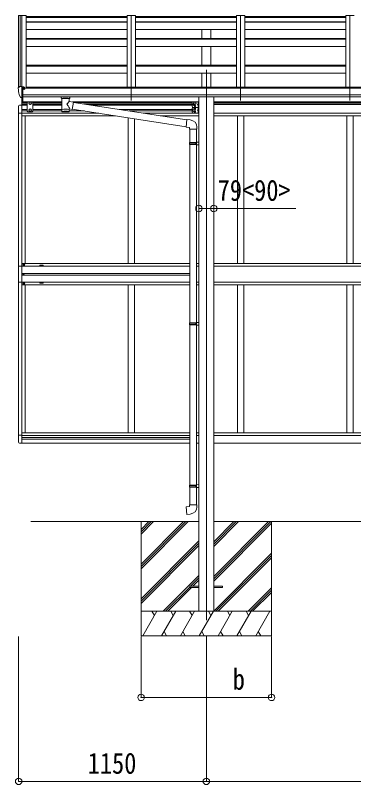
# Model space of a CAD drawing. Units: millimetres at full size, sheet at 1:40; details may follow other scales. Extents: x -11181 to 11305, y -7804 to 7716.
# Drawn here: x -770 to 1302, y -2685 to 2033 of the extents above; entities that cross this region are included whole.
import ezdxf
from ezdxf.enums import TextEntityAlignment as Align

# ---------------------------------------------------------------- set-up
doc = ezdxf.new("R2010")
doc.units = ezdxf.units.MM
doc.header["$LTSCALE"] = 40
doc.header["$PDMODE"] = 32
doc.header["$PDSIZE"] = 40
for name, color, linetype, lineweight in [('0-0_0', 7, 'Continuous', 9), ('0-1_本体', 4, 'Continuous', 9), ('0-2_部品', 7, 'Continuous', 9), ('0-8_PARTS2', 2, 'Continuous', 9), ('0-A_寸法', 6, 'Continuous', 9), ('1-1_GLASS', 4, 'Continuous', 9), ('1-2_GLASS_SEAL', 7, 'Continuous', 9)]:
    doc.layers.add(name, color=color, linetype=linetype, lineweight=lineweight)
doc.styles.add('ＭＳ ゴシック', font='')
doc.styles.get('ＭＳ ゴシック').set_extended_font_data('MS Gothic')

msp = doc.modelspace()

# ---------------------------------------------------------------- linework, layer by layer
at = {"layer": '0-0_0'}
for p, q in [((-676.11, -1071.97), (354.69, -1071.97)), ((-0.11, -1071.97), (-0.11, -1771.97)), ((-0.11, -1332.69), (260.62, -1071.97)), ((-0.11, -1346.83), (274.76, -1071.97)), ((-0.11, -1360.98), (288.9, -1071.97)), ((-0.11, -1148.85), (76.77, -1071.97)), ((-0.11, -1134.7), (62.63, -1071.97)), ((-0.11, -1120.56), (48.48, -1071.97)), ((445.09, -1407.99), (781.12, -1071.97)), ((445.09, -1422.13), (795.26, -1071.97)), ((445.09, -1224.15), (597.27, -1071.97)), ((445.09, -1210), (583.13, -1071.97)), ((445.09, -1195.86), (568.98, -1071.97)), ((445.09, -1071.97), (3454.69, -1071.97)), ((445.09, -1436.28), (799.89, -1081.48)), ((799.89, -1071.97), (799.89, -1771.97)), ((-0.11, -1544.82), (354.69, -1190.03)), ((-0.11, -1558.97), (354.69, -1204.17)), ((-0.11, -1573.11), (354.69, -1218.31)), ((445.09, -1620.12), (799.89, -1265.33)), ((457.39, -1621.97), (799.89, -1279.47)), ((471.53, -1621.97), (799.89, -1293.61)), ((134.88, -1621.97), (354.69, -1402.16)), ((303.53, -1467.46), (354.69, -1416.3)), ((317.67, -1467.46), (354.69, -1430.44)), ((149.02, -1621.97), (299.89, -1471.1)), ((163.16, -1621.97), (308.67, -1476.46)), ((655.38, -1621.97), (799.89, -1477.46)), ((669.52, -1621.97), (799.89, -1491.6)), ((683.66, -1621.97), (799.89, -1505.74)), ((799.89, -1621.97), (-0.11, -1621.97)), ((10.18, -1771.97), (96.78, -1621.97)), ((81.78, -1647.95), (66.78, -1621.97)), ((125.65, -1771.97), (212.25, -1621.97)), ((197.25, -1647.95), (182.25, -1621.97)), ((241.12, -1771.97), (327.72, -1621.97)), ((312.72, -1647.95), (297.72, -1621.97)), ((356.59, -1771.97), (443.19, -1621.97)), ((428.19, -1647.95), (413.19, -1621.96)), ((472.06, -1771.97), (558.66, -1621.97)), ((543.66, -1647.95), (528.66, -1621.97)), ((587.53, -1771.97), (674.13, -1621.97)), ((644.13, -1621.97), (659.13, -1647.95)), ((703, -1771.97), (789.6, -1621.97)), ((-0.11, -1771.97), (799.89, -1771.97)), ((140.64, -1745.99), (155.64, -1771.97)), ((256.11, -1745.99), (271.11, -1771.97)), ((371.58, -1745.99), (386.58, -1771.97)), ((487.05, -1745.99), (502.05, -1771.97)), ((602.52, -1745.99), (617.52, -1771.97)), ((718, -1745.99), (732.99, -1771.97))]:
    msp.add_line(p, q, dxfattribs=at)
at = {"layer": '0-1_本体'}
for p, q in [((-750.11, 2031.94), (-750.12, 1590.88)), ((-749.17, 2032.82), (-741.33, 2033.23)), ((-741.11, 2033.15), (-741.11, 1597.42)), ((-741.04, 2033.04), (-740.41, 2031.42)), ((-705.11, 2033.24), (-705.11, 1587.24)), ((-85.11, 2033.24), (-85.11, 1593.95)), ((-35.11, 2033.24), (-85.11, 2033.24)), ((-35.11, 2033.24), (-35.11, 1593.95)), ((584.89, 2033.24), (584.89, 1593.95)), ((634.89, 2033.24), (584.89, 2033.24)), ((634.89, 2033.24), (634.89, 1593.95)), ((1254.89, 2033.24), (1254.89, 1593.95)), ((1304.89, 2033.24), (1254.89, 2033.24)), ((-85.31, 2027.17), (-705.31, 2027.17)), ((-705.11, 2020.24), (-85.11, 2020.24)), ((-705.11, 1993.53), (-85.11, 1993.53)), ((-705.11, 1990.95), (-85.11, 1990.95)), ((-35.11, 2020.24), (584.89, 2020.24)), ((-35.11, 1993.53), (584.89, 1993.53)), ((-35.11, 1990.95), (584.89, 1990.95)), ((634.89, 2020.24), (1254.89, 2020.24)), ((634.89, 1993.53), (1254.89, 1993.53)), ((634.89, 1990.95), (1254.89, 1990.95)), ((-705.11, 1946.21), (-85.11, 1946.21)), ((-35.11, 1946.21), (584.89, 1946.21)), ((372.39, 1892.48), (372.39, 1946.21)), ((427.39, 1892.48), (427.39, 1946.21)), ((634.89, 1946.21), (1254.89, 1946.21)), ((-705.11, 1892.48), (-85.11, 1892.48)), ((-35.11, 1892.48), (584.89, 1892.48)), ((634.89, 1892.48), (1254.89, 1892.48)), ((-705.11, 1886.91), (-85.11, 1886.91)), ((-705.11, 1842.91), (-85.11, 1842.91)), ((-35.11, 1886.91), (584.89, 1886.91)), ((-35.11, 1842.91), (584.89, 1842.91)), ((372.39, 1728.83), (372.39, 1842.91)), ((427.39, 1728.83), (427.39, 1842.91)), ((634.89, 1886.91), (1254.89, 1886.91)), ((634.89, 1842.91), (1254.89, 1842.91)), ((-705.11, 1728.83), (-85.11, 1728.83)), ((-705.11, 1722.03), (-85.11, 1722.03)), ((-35.11, 1728.83), (584.89, 1728.83)), ((-35.11, 1722.03), (584.89, 1722.03)), ((634.89, 1728.83), (1254.89, 1728.83)), ((634.89, 1722.03), (1254.89, 1722.03)), ((-705.11, 1678.48), (-85.11, 1678.48)), ((-35.11, 1678.48), (584.89, 1678.48)), ((372.39, 1593.95), (372.39, 1678.48)), ((427.39, 1593.95), (427.39, 1678.48)), ((634.89, 1678.48), (1254.89, 1678.48)), ((4623.39, 1587.24), (-723.61, 1587.24)), ((-700.11, 1587.24), (-700.11, 1593.95)), ((4599.89, 1593.95), (-700.11, 1593.95)), ((-723.61, 1546.02), (4623.39, 1546.02)), ((4623.39, 1534.17), (-723.61, 1534.25)), ((354.69, 1534.08), (354.69, -1621.99)), ((445.09, 1534.08), (445.09, -1621.99))]:
    msp.add_line(p, q, dxfattribs=at)
msp.add_lwpolyline([(-740.41, 1597.42), (-740.41, 2033.24), (-705.11, 2033.24)], dxfattribs=at)
msp.add_circle((-716.14, 1582.51), 3, dxfattribs=at)
for centre, radius, start, end in [((-749.11, 2031.82), 1, 93, 173.32986), ((-741.32, 2032.93), 0.301, 21.06327, 92.86679)]:
    msp.add_arc(centre, radius, start, end, dxfattribs=at)
at = {"layer": '0-2_部品'}
for p, q in [((584.69, 2027.17), (-35.31, 2027.17)), ((1254.69, 2027.17), (634.69, 2027.17)), ((-752.31, 1588.06), (-752.31, 1587.43)), ((-745.4, 1596.87), (-749.47, 1591.06)), ((-730.31, 1528.94), (-730.31, 1597.43)), ((-728.81, 1596.52), (-730.31, 1596.52)), ((-723.81, 1587.7), (-730.31, 1588.1)), ((-728.81, 1596.52), (-728.81, 1590.35)), ((-719.14, 1595.02), (-728.81, 1595.74)), ((-728.81, 1592.75), (-714.81, 1592.69)), ((-719.34, 1582.52), (-718.81, 1582.52)), ((-718.81, 1582.52), (-718.51, 1582.52)), ((-718.31, 1592.71), (-718.31, 1594.6)), ((-713.81, 1591.58), (-713.81, 1587.25)), ((-737.94, 1530.75), (-747.68, 1546.13)), ((-731.81, 1529.03), (-735.52, 1529.25)), ((-731.81, 1529.03), (-730.31, 1528.94)), ((-730.31, 1531.13), (-729.81, 1531.13)), ((-729.81, 1531.13), (-729.31, 1532.13)), ((-723.81, 1532.13), (-729.31, 1532.13)), ((-489.82, 1527.93), (-489.82, 1534.05)), ((-485.72, 1523.43), (-485.73, 1443.14)), ((-439.92, 1505.86), (-439.92, 1523.44)), ((-435.82, 1527.93), (-435.82, 1534.05)), ((-414.69, 1501.95), (-439.92, 1505.86)), ((-414.69, 1501.95), (-421.71, 1456.69)), ((280.42, 1392.05), (-415.01, 1499.93)), ((-439.9, 1443.14), (-439.92, 1459.77)), ((-439.92, 1459.51), (-421.71, 1456.69)), ((276.75, 1350.11), (-421.44, 1458.43)), ((301.41, 1391.99), (280.57, 1393.81)), ((296.49, 1336.24), (342.49, 1336.24)), ((298.49, 1336.24), (298.49, 1253.58)), ((340.49, 1336.24), (340.49, 1256.14)), ((342.49, 1336.24), (342.49, 1347.16)), ((296.49, 1251.58), (297.49, 1253.58)), ((296.49, 1251.58), (340.49, 1251.58)), ((296.49, 1251.58), (296.49, 1243.58)), ((296.49, 1243.58), (340.49, 1243.58)), ((296.49, 1243.58), (297.49, 1241.58)), ((297.49, 1253.58), (340.49, 1253.58)), ((297.49, 1241.58), (340.49, 1241.58)), ((298.49, 1241.58), (298.49, 147.4)), ((336.01, 1251.58), (335.58, 1253.58)), ((338.49, 1256.08), (354.49, 1256.55)), ((338.49, 1254.08), (338.49, 1256.08)), ((338.49, 1254.08), (340.49, 1254.08)), ((338.49, 1239.08), (338.49, 1241.08)), ((338.49, 1239.08), (354.49, 1238.61)), ((340.49, 1239.03), (340.49, 149.95)), ((354.49, 1256.55), (354.49, 1238.61)), ((296.49, 145.4), (297.49, 147.4)), ((296.49, 145.4), (340.49, 145.4)), ((296.49, 145.4), (296.49, 137.4)), ((297.49, 147.4), (340.49, 147.4)), ((336.01, 145.4), (335.58, 147.4)), ((338.49, 149.9), (354.49, 150.37)), ((338.49, 147.9), (338.49, 149.9)), ((338.49, 147.9), (340.49, 147.9)), ((354.49, 150.37), (354.49, 132.43)), ((296.49, 137.4), (340.49, 137.4)), ((296.49, 137.4), (297.49, 135.4)), ((297.49, 135.4), (340.49, 135.4)), ((298.49, 135.4), (298.49, -847.76)), ((338.49, 132.9), (338.49, 134.9)), ((338.49, 132.9), (354.49, 132.43)), ((340.49, 132.84), (340.49, -845.2)), ((296.49, -849.76), (297.49, -847.76)), ((297.49, -847.76), (340.49, -847.76)), ((336.01, -849.76), (335.58, -847.76)), ((338.49, -845.26), (354.49, -844.79)), ((338.49, -847.26), (338.49, -845.26)), ((338.49, -847.26), (340.49, -847.26)), ((354.49, -844.79), (354.49, -862.73)), ((296.49, -849.76), (340.49, -849.76)), ((296.49, -849.76), (296.49, -857.76)), ((296.49, -857.76), (340.49, -857.76)), ((296.49, -857.76), (297.49, -859.76)), ((297.49, -859.76), (340.49, -859.76)), ((298.49, -859.76), (298.49, -969.76)), ((338.49, -862.26), (338.49, -860.26)), ((338.49, -862.26), (354.49, -862.73)), ((340.49, -862.32), (340.49, -969.76)), ((296.49, -969.76), (342.49, -969.76)), ((296.49, -979.76), (296.49, -969.76)), ((342.49, -969.76), (342.49, -980.68))]:
    msp.add_line(p, q, dxfattribs=at)
at = {"layer": '0-2_部品', "color": 4}
for p, q in [((299.69, -1467.46), (299.69, -1476.46)), ((299.69, -1467.46), (354.69, -1467.46)), ((299.69, -1476.46), (354.69, -1476.46)), ((444.69, -1467.46), (499.69, -1467.46)), ((444.69, -1476.46), (499.69, -1476.46)), ((499.69, -1467.46), (499.69, -1476.46))]:
    msp.add_line(p, q, dxfattribs=at)
at = {"layer": '0-2_部品'}
for points in [[(-730.31, 1597.43), (-742.31, 1597.43), (-744.65, 1597.29)], [(-723.81, 1532.13), (-723.81, 1590.35), (-728.81, 1590.35)], [(-719.14, 1595.02), (-718.97, 1595), (-718.81, 1594.97), (-718.67, 1594.93), (-718.55, 1594.88), (-718.45, 1594.82), (-718.37, 1594.75), (-718.33, 1594.68), (-718.31, 1594.6)], [(-718.51, 1583.71), (-718.51, 1582.52), (-713.81, 1582.52)], [(-713.81, 1584.14), (-713.81, 1582.52), (-713.34, 1582.52)], [(-730.31, 1542.82), (-727.15, 1543.23), (-723.81, 1543.66)], [(-489.78, 1527.87), (-489.8, 1528.23), (-489.55, 1529.19), (-489.03, 1530.07), (-488.23, 1530.91), (-487.12, 1531.71), (-485.72, 1532.43)], [(-489.78, 1527.99), (-489.8, 1527.63), (-489.55, 1526.67), (-489.03, 1525.79), (-488.23, 1524.95), (-487.12, 1524.15), (-485.72, 1523.43)], [(-439.92, 1532.42), (-439.68, 1532.32), (-438.33, 1531.59), (-437.21, 1530.74), (-436.46, 1529.88), (-436, 1528.98), (-435.83, 1528.09)], [(-439.92, 1523.44), (-439.68, 1523.53), (-438.33, 1524.27), (-437.21, 1525.12), (-436.46, 1525.98), (-436, 1526.88), (-435.83, 1527.77)], [(280.57, 1393.81), (276.56, 1347.99), (296.49, 1346.24), (296.49, 1336.24)], [(336.01, 1251.58), (336.01, 1243.58), (335.58, 1241.58)], [(338.49, 1241.08), (340.49, 1241.08), (340.49, 1254.08)], [(336.01, 145.4), (336.01, 137.4), (335.58, 135.4)], [(338.49, 134.9), (340.49, 134.9), (340.49, 147.9)], [(338.49, -860.26), (340.49, -860.26), (340.49, -847.26)], [(336.01, -849.76), (336.01, -857.76), (335.58, -859.76)], [(301.41, -1025.51), (280.57, -1027.33), (276.56, -981.51), (296.49, -979.76)]]:
    msp.add_lwpolyline(points, dxfattribs=at)
for centre, radius, start, end in [((-749.31, 1588.06), 3, 93, 180), ((-559.82, 1587.44), 192.49, 180.0008, 192.1233), ((-744.58, 1596.29), 1, 93.5, 145), ((-716.31, 1582.52), 2.5, 151.64236, 180), ((-716.31, 1582.52), 2.5, 0, 151.64236), ((-745.08, 1547.63), 3, 191.83348, 210), ((-735.34, 1532.25), 3, 210, 266.5), ((-472.75, 1482.71), 51.38, 92.46126, 104.61963), ((-452.86, 1482.71), 51.38, 75.38037, 87.53874), ((297.49, 1347.16), 45, 0, 85), ((297.49, -980.68), 45, 275, 0)]:
    msp.add_arc(centre, radius, start, end, dxfattribs=at)
for centre, major_axis, ratio, start_param, end_param in [((-714.81, 1591.59), (-0.02, 1.1), 0.906239, 4.6917496, 6.2625459), ((-462.82, 1522.24), (-22.91, -0.42), 0.072511, 4.711586, 6.2823824), ((-462.79, 1523.87), (-22.91, -0.42), 0.072511, 4.711586, 6.2823824), ((-462.84, 1523.86), (22.92, -0.42), 0.07247, 0.0008089, 1.5716053), ((-462.84, 1522.24), (22.92, -0.42), 0.07247, 0.0008089, 1.5716053), ((-451.82, 1527.93), (16, 0), 0.361356, 0, 0.0194874), ((-451.82, 1527.93), (16, 0), 0.361356, 6.2636979, 6.2831853), ((-462.82, 1486.31), (-22.81, 26.62), 0.234429, 3.1563334, 4.5976381), ((-460.26, 1483.66), (20.32, 22.25), 0.045535, 4.9756507, 6.2441899), ((-462.82, 1443.14), (22.92, 0), 0.101955, 6.2829723, 9.4248207), ((-462.82, 1443.14), (22.92, 0), 0.101955, 3.1415499, 6.2833984), ((-462.82, 1455.58), (22.91, 0), 0.122865, 6.2831853, 9.424778)]:
    msp.add_ellipse(centre, major_axis=major_axis, ratio=ratio, start_param=start_param, end_param=end_param, dxfattribs=at)
at = {"layer": '0-8_PARTS2'}
for p, q in [((-730.11, 2030.11), (-730.11, 1510.83)), ((-60.11, 2030.11), (-60.11, 1510.83)), ((609.89, 2030.11), (609.89, 1510.83)), ((1279.89, 2030.11), (1279.89, 1510.83)), ((399.89, 1699.63), (399.89, -1675.6))]:
    msp.add_line(p, q, dxfattribs=at)
at = {"layer": '0-A_寸法'}
for p, q in [((354.69, 849.29), (445.09, 849.29)), ((445.09, 849.29), (949.23, 849.29)), ((-750.11, -2664.84), (-750.11, -1775.45)), ((-0.11, -2149.86), (-0.11, -1775.45)), ((399.89, -2664.84), (399.89, -1775.45)), ((799.89, -2149.86), (799.89, -1775.45)), ((-0.11, -2149.86), (799.89, -2149.86)), ((-750.11, -2664.84), (399.89, -2664.84)), ((399.89, -2664.84), (3499.89, -2664.84))]:
    msp.add_line(p, q, dxfattribs=at)
for p in [(354.69, 849.29), (445.09, 849.29), (-0.11, -2149.86), (799.89, -2149.86), (-750.11, -2664.84), (399.89, -2664.84)]:
    msp.add_point(p, dxfattribs=at)
at = {"layer": '1-1_GLASS'}
for p, q in [((-730.11, 1502.92), (-694.61, 1502.92)), ((-730.11, 1499.42), (-697.61, 1499.42)), ((-730.11, 1490.42), (-697.61, 1490.42)), ((-730.11, 1486.92), (-697.61, 1486.92)), ((-730.11, 1482.62), (-730.11, 445.42)), ((-697.61, 1481.92), (-730.11, 1481.92)), ((-665.61, 1502.92), (-485.52, 1502.92)), ((-662.61, 1499.42), (-485.52, 1499.42)), ((-662.61, 1490.42), (-485.52, 1490.42)), ((-662.61, 1486.92), (-485.52, 1486.92)), ((-485.52, 1481.92), (-662.61, 1481.92)), ((-419.85, 1502.92), (314.69, 1502.92)), ((-410.59, 1499.42), (312.71, 1499.42)), ((-352.58, 1490.42), (312.69, 1490.42)), ((-330.01, 1486.92), (312.69, 1486.92)), ((31.96, 1481.92), (-297.79, 1481.92)), ((312.69, 1481.92), (31.96, 1481.92)), ((445.09, 1502.92), (3454.69, 1502.92)), ((445.09, 1499.42), (3454.69, 1499.42)), ((445.09, 1490.42), (3454.69, 1490.42)), ((445.09, 1486.92), (3454.69, 1486.92)), ((-750.11, 1433.22), (-750.11, 494.62)), ((-730.11, 1455.92), (-697.61, 1455.92)), ((-730.11, 1446.92), (-697.61, 1446.92)), ((-259.13, 1433.42), (-730.11, 1433.42)), ((-155.99, 1417.42), (-730.11, 1417.42)), ((-710.11, 1417.42), (-710.11, 510.42)), ((-662.61, 1455.92), (-485.53, 1455.92)), ((-662.61, 1446.92), (-485.53, 1446.92)), ((-439.7, 1446.92), (-346.15, 1446.92)), ((-131.32, 1455.92), (312.69, 1455.92)), ((-73.31, 1446.92), (312.69, 1446.92)), ((13.71, 1433.42), (354.69, 1433.42)), ((354.69, 1417.42), (116.85, 1417.42)), ((445.09, 1433.42), (3454.69, 1433.42)), ((445.09, 1417.42), (3454.69, 1417.42)), ((589.89, 1417.42), (589.89, 510.42)), ((629.89, 1417.42), (629.89, 510.42)), ((1259.89, 1417.42), (1259.89, 510.42)), ((1299.89, 1417.42), (1299.89, 510.42)), ((-80.11, 1405.48), (-80.11, 510.42)), ((-40.11, 1399.27), (-40.11, 510.42)), ((-730.11, 510.42), (298.69, 510.42)), ((-730.11, 494.42), (298.69, 494.42)), ((341.09, 510.42), (355.09, 510.42)), ((341.09, 494.42), (355.09, 494.42)), ((445.09, 510.42), (3454.69, 510.42)), ((445.09, 494.42), (3454.69, 494.42)), ((-730.11, 449.87), (298.69, 449.87)), ((-730.11, 445.42), (-730.11, -591.58)), ((298.69, 440.87), (-730.11, 440.87)), ((-750.11, 396.22), (-750.11, -542.38)), ((-730.11, 396.42), (298.69, 396.42)), ((298.69, 380.42), (-730.11, 380.42)), ((-710.11, 380.42), (-710.11, -526.58)), ((-80.11, -526.58), (-80.11, 380.66)), ((341.09, 396.42), (355.09, 396.42)), ((341.09, 380.42), (355.09, 380.42)), ((445.09, 396.42), (3454.69, 396.42)), ((445.09, 380.42), (3454.69, 380.42)), ((589.89, -526.58), (589.89, 380.42)), ((629.89, -526.58), (629.89, 380.42)), ((1259.89, 380.42), (1259.89, -526.58)), ((1299.89, 380.42), (1299.89, -526.58)), ((-40.11, -526.58), (-40.11, 377.16)), ((-730.11, -526.58), (298.69, -526.58)), ((-730.11, -542.58), (296.69, -542.58)), ((-730.11, -556.08), (298.69, -556.08)), ((-730.11, -565.08), (298.69, -565.08)), ((340.89, -526.58), (354.89, -526.58)), ((340.89, -542.58), (354.89, -542.58)), ((445.09, -526.58), (3454.69, -526.58)), ((445.09, -542.58), (3454.69, -542.58)), ((-730.11, -591.08), (298.69, -591.08)), ((340.89, -591.08), (354.89, -591.08)), ((445.09, -591.08), (3454.69, -591.08))]:
    msp.add_line(p, q, dxfattribs=at)
for points in [[(-600.11, 496.92), (-620.11, 496.92), (-620.11, 501.92), (-600.11, 501.92)], [(-600.11, 394.92), (-620.11, 394.92), (-620.11, 389.92), (-600.11, 389.92)]]:
    msp.add_lwpolyline(points, close=True, dxfattribs=at)
at = {"layer": '1-2_GLASS_SEAL'}
for p, q in [((-731.61, 1482.42), (-731.61, 1529.02)), ((-731.61, 1482.42), (-731.61, 1529.02)), ((-730.11, 1482.42), (-730.11, 1528.93)), ((-724.61, 1502.92), (-724.61, 1532.13)), ((-750.61, 1476.13), (-750.61, 1433.22)), ((-730.11, 1482.42), (-745.4, 1481.62)), ((-693.61, 1503.92), (-697.61, 1499.92)), ((-697.61, 1499.92), (-697.61, 1446.43)), ((-666.61, 1503.92), (-693.61, 1503.92)), ((-666.61, 1503.92), (-662.61, 1499.92)), ((-662.61, 1446.43), (-662.61, 1499.92)), ((312.69, 1498.92), (312.69, 1473.92)), ((312.69, 1463.92), (312.69, 1438.92)), ((317.69, 1503.92), (354.69, 1503.92)), ((317.69, 1468.92), (354.69, 1468.92)), ((317.69, 1468.92), (354.69, 1468.92)), ((352.19, 1486.42), (345.19, 1486.42)), ((351.69, 1499.42), (350.88, 1499.28)), ((351.69, 1491.42), (350.88, 1491.57)), ((351.69, 1481.42), (350.88, 1481.28)), ((351.69, 1473.42), (350.88, 1473.57)), ((351.69, 1464.42), (350.88, 1464.28)), ((351.69, 1491.42), (352.19, 1491.51)), ((351.69, 1473.42), (352.19, 1473.51)), ((352.19, 1503.92), (352.19, 1468.92)), ((352.19, 1468.92), (352.19, 1433.92)), ((354.69, 1503.92), (354.69, 1468.92)), ((354.69, 1468.92), (354.69, 1433.92)), ((-730.11, 1433.22), (-750.61, 1433.22)), ((-693.61, 1442.43), (-697.61, 1446.43)), ((-666.61, 1442.43), (-693.61, 1442.43)), ((-680.11, 1458.93), (-686.61, 1455.18)), ((-686.61, 1455.18), (-686.61, 1447.67)), ((-686.61, 1447.67), (-680.11, 1443.92)), ((-673.61, 1455.18), (-680.11, 1458.93)), ((-680.11, 1443.92), (-673.61, 1447.67)), ((-673.61, 1447.67), (-673.61, 1455.18)), ((-666.61, 1442.43), (-662.61, 1446.43)), ((317.69, 1433.92), (354.69, 1433.92)), ((352.19, 1451.42), (345.19, 1451.42)), ((351.69, 1456.42), (350.88, 1456.57)), ((351.69, 1446.42), (350.88, 1446.28)), ((351.69, 1438.42), (350.88, 1438.57)), ((351.69, 1456.42), (352.19, 1456.51)), ((351.69, 1438.42), (352.19, 1438.51)), ((-720.61, 503.42), (-721.61, 503.42)), ((-717.61, 504.42), (-716.61, 504.42)), ((-721.34, 446.33), (-722.16, 446.33)), ((-718.88, 445.51), (-718.06, 445.51)), ((-720.61, 388.42), (-721.61, 388.42)), ((-717.61, 387.42), (-716.61, 387.42)), ((-730.11, -542.38), (-750.61, -542.38)), ((-750.61, -585.29), (-750.61, -542.38)), ((-730.11, -591.58), (-745.4, -590.78))]:
    msp.add_line(p, q, dxfattribs=at)
for points in [[(-686.61, 1498.68), (-680.11, 1502.43), (-673.61, 1498.68)], [(-673.61, 1498.68), (-673.61, 1491.17), (-680.11, 1487.42), (-686.61, 1491.17), (-686.61, 1498.68)], [(352.19, 1491.42), (345.19, 1486.42), (352.19, 1481.42)], [(352.57, 1495.42), (351.94, 1496.61), (349.71, 1497.72)], [(352.57, 1495.42), (351.94, 1494.24), (349.71, 1493.12)], [(352.57, 1477.42), (351.94, 1478.61), (349.71, 1479.72)], [(352.57, 1477.42), (351.94, 1476.24), (349.71, 1475.12)], [(352.57, 1460.42), (351.94, 1461.61), (349.71, 1462.72)], [(351.69, 1491.42), (351.69, 1499.42), (352.19, 1499.34), (352.19, 1491.51)], [(351.69, 1473.42), (351.69, 1481.42), (352.19, 1481.34), (352.19, 1473.51)], [(351.69, 1456.42), (351.69, 1464.42), (352.19, 1464.34), (352.19, 1456.51)], [(352.19, 1456.42), (345.19, 1451.42), (352.19, 1446.42)], [(352.57, 1460.42), (351.94, 1459.24), (349.71, 1458.12)], [(352.57, 1442.42), (351.94, 1443.61), (349.71, 1444.72)], [(352.57, 1442.42), (351.94, 1441.24), (349.71, 1440.12)], [(351.69, 1438.42), (351.69, 1446.42), (352.19, 1446.34), (352.19, 1438.51)], [(-730.11, 494.92), (-750.81, 494.92), (-750.81, 396.92), (-730.11, 396.92)], [(-721.61, 503.42), (-721.61, 504.42), (-720.61, 504.42)], [(-719.61, 505.42), (-719.61, 506.42), (-718.61, 506.42), (-718.61, 505.42)], [(-718.61, 502.42), (-718.61, 501.42), (-719.61, 501.42), (-719.61, 502.42)], [(-716.61, 504.42), (-716.61, 503.42), (-717.61, 503.42)], [(-722.16, 446.33), (-722.16, 445.51), (-721.34, 445.51)], [(-719.7, 447.15), (-719.7, 447.97), (-720.52, 447.97), (-720.52, 447.15)], [(-720.52, 444.69), (-720.52, 443.87), (-719.7, 443.87), (-719.7, 444.69)], [(-718.06, 445.51), (-718.06, 446.33), (-718.88, 446.33)], [(-721.61, 388.42), (-721.61, 387.42), (-720.61, 387.42)], [(-718.61, 389.42), (-718.61, 390.42), (-719.61, 390.42), (-719.61, 389.42)], [(-719.61, 386.42), (-719.61, 385.42), (-718.61, 385.42), (-718.61, 386.42)], [(-716.61, 387.42), (-716.61, 388.42), (-717.61, 388.42)]]:
    msp.add_lwpolyline(points, dxfattribs=at)
for points in [[(329.69, 1487.42), (336.19, 1491.17), (336.19, 1498.68), (329.69, 1502.43), (323.19, 1498.68), (323.19, 1491.17)], [(322.69, 1443.92), (329.19, 1447.67), (329.19, 1455.18), (322.69, 1458.93), (316.19, 1455.18), (316.19, 1447.67)]]:
    msp.add_lwpolyline(points, close=True, dxfattribs=at)
for centre, radius in [((-680.11, 1494.92), 8.5), ((-680.11, 1494.92), 7.5), ((-680.11, 1494.92), 6.5), ((329.69, 1494.92), 8.5), ((329.69, 1494.92), 7.5), ((329.69, 1494.92), 6.5), ((329.69, 1477.92), 4.25), ((-680.11, 1451.42), 8.5), ((-680.11, 1451.42), 7.5), ((-680.11, 1451.42), 6.5), ((322.69, 1451.42), 8.5), ((322.69, 1451.42), 7.5), ((322.69, 1451.42), 6.5), ((-719.11, 503.92), 5.9), ((-720.11, 445.92), 3.75), ((-719.11, 387.92), 5.9)]:
    msp.add_circle(centre, radius, dxfattribs=at)
for centre, radius, start, end in [((-745.11, 1476.13), 5.5, 93, 180), ((317.69, 1498.92), 5, 90, 180), ((317.69, 1473.92), 5, 180, 270), ((317.69, 1463.92), 5, 90, 180), ((322.69, 1486.42), 4.25, 94.76077, 6.29431), ((329.69, 1459.92), 4.25, 274.76077, 186.29431), ((355.79, 1495.42), 6.5, 147.94412, 212.05588), ((355.79, 1477.42), 6.5, 147.94412, 212.05588), ((355.79, 1460.42), 6.5, 147.94412, 212.05588), ((351.04, 1498.4), 0.9, 100, 147.94412), ((351.04, 1492.45), 0.9, 212.05588, 260), ((351.04, 1480.4), 0.9, 100, 147.94412), ((351.04, 1474.45), 0.9, 212.05588, 260), ((351.04, 1463.4), 0.9, 100, 147.94412), ((317.69, 1438.92), 5, 180, 270), ((329.69, 1442.92), 4.25, 173.70569, 85.23923), ((355.79, 1442.42), 6.5, 147.94412, 212.05588), ((351.04, 1457.45), 0.9, 212.05588, 260), ((351.04, 1445.4), 0.9, 100, 147.94412), ((351.04, 1439.45), 0.9, 212.05588, 260), ((-720.61, 505.42), 1, 270, 0), ((-720.61, 502.42), 1, 0, 90), ((-717.61, 505.42), 1, 180, 270), ((-717.61, 502.42), 1, 90, 180), ((-721.34, 447.15), 0.82, 270, 0), ((-721.34, 444.69), 0.82, 0, 90), ((-718.88, 447.15), 0.82, 180, 270), ((-718.88, 444.69), 0.82, 90, 180), ((-720.61, 389.42), 1, 270, 0), ((-720.61, 386.42), 1, 0, 90), ((-717.61, 389.42), 1, 180, 270), ((-717.61, 386.42), 1, 90, 180), ((-745.11, -585.29), 5.5, 180, 267)]:
    msp.add_arc(centre, radius, start, end, dxfattribs=at)

# ---------------------------------------------------------------- texts
at = {"layer": '0-A_寸法', "color": 7, "style": 'ＭＳ ゴシック', "width": 0.85}
for s, p in [('79<90>', (469.09, 857.29)), ('b', (561.89, -2141.86)), ('1150', (-327.11, -2656.84))]:
    msp.add_text(s, height=129, dxfattribs=at).set_placement(p, align=Align.BOTTOM_LEFT)

doc.saveas('drawing.dxf')
